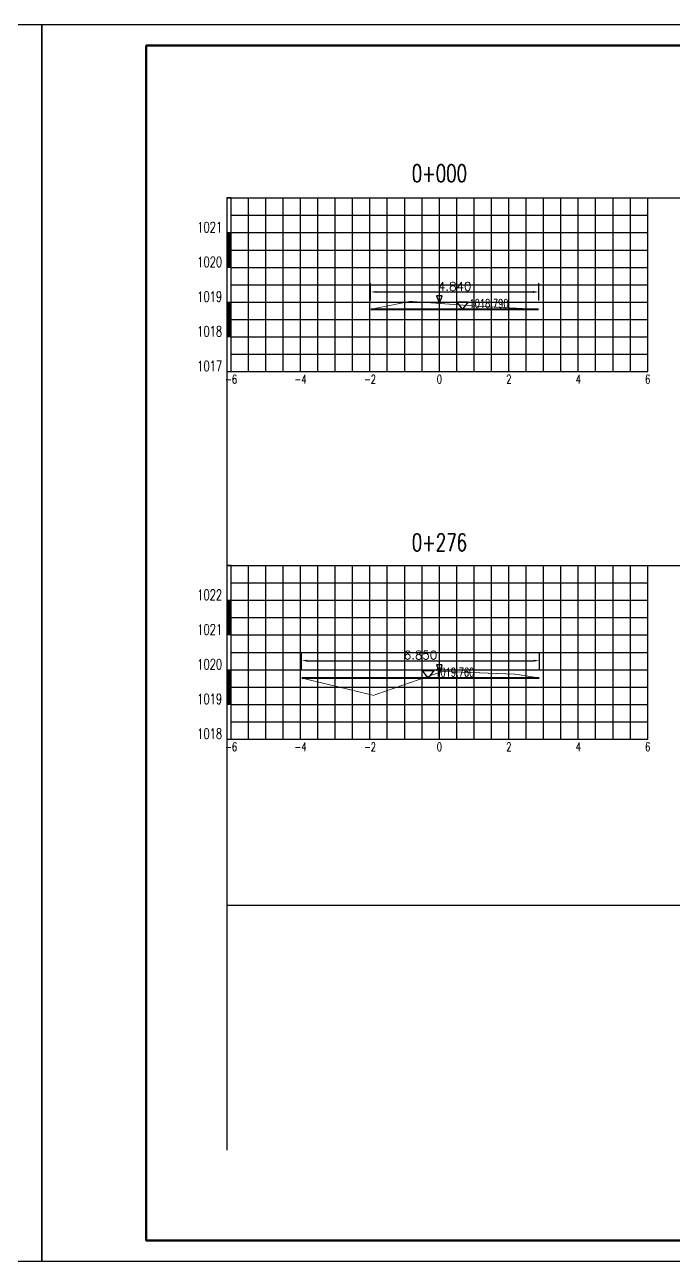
# Model space of a CAD drawing. Extents: x 695776 to 1250176, y 4443437 to 9025597.
# Drawn here: x 1101870 to 1120547, y 4482840 to 4518480 of the extents above; entities that cross this region are included whole.
import ezdxf
from ezdxf.enums import TextEntityAlignment as Align

# ---------------------------------------------------------------- set-up
doc = ezdxf.new("R2010")
doc.units = 0
doc.header["$LTSCALE"] = 0.5
doc.header["$PDSIZE"] = 0.2
doc.linetypes.add('ACAD_ISO07W100', pattern=[3.5, 0.5, -3])
doc.linetypes.add('CENTER2', pattern=[28.575, 19.05, -3.175, 3.175, -3.175])
doc.layers.get('0').update_dxf_attribs({"linetype": 'CONTINUOUS'})
doc.layers.get('Defpoints').update_dxf_attribs({"linetype": 'CONTINUOUS'})
for name, color, linetype in [('KEDU', 7, 'CONTINUOUS'), ('MIGE', 4, 'ACAD_ISO07W100'), ('MIGE1', 11, 'CONTINUOUS'), ('SANJIAO', 212, 'CONTINUOUS'), ('SHEJI', 1, 'CONTINUOUS'), ('YUANSHI', 2, 'CONTINUOUS'), ('YUANSHI1', 73, 'CONTINUOUS'), ('ZHOUXIAN', 20, 'CENTER2'), ('图框', 7, 'CONTINUOUS'), ('辅助线', 3, 'CONTINUOUS')]:
    doc.layers.add(name, color=color, linetype=linetype)
doc.styles.get("Standard").update_dxf_attribs({"font": 'rs.shx', "bigfont": 'hztxt.shx'})
doc.dimstyles.get("Standard").update_dxf_attribs({"dimtxt": 0.18, "dimasz": 0.18, "dimexe": 0.18, "dimexo": 0.0625, "dimgap": 0.09, "dimtad": 0, "dimtih": 1, "dimtoh": 1, "dimdec": 4, "dimzin": 0, "dimdsep": 46, "dimtxsty": 'Standard', "dimcen": 0.09, "dimadec": 0, "dimazin": 0, "dimtfac": 1, "dimtdec": 4, "dimtofl": 0, "dimtmove": 0, "dimatfit": 3, "dimfxl": 0, "dimtolj": 1, "dimtzin": 0, "dimarcsym": 0})

# ---------------------------------------------------------------- blocks, each defined once
blk = doc.blocks.new('zhunghao')
blk.add_lwpolyline([(0, 0), (0.33, 0.86), (-0.33, 0.86), (0, 0)])
blk = doc.blocks.new('ele_sym08')
blk.add_line((0, 0), (5.6, 0))
blk.add_lwpolyline([(0.9, 0), (0.25, 0.86), (1.55, 0.86), (0.9, 0)])
at = {"width": 0.7}
blk.add_attdef('ELEVAT', (1.7, 0.18), '', height=1, dxfattribs=at)
blk = doc.blocks.new('*D863')
at = {"color": 0, "lineweight": -2}
for p, q in [((1111832, 4510528), (1111832, 4511028)), ((1116672, 4510528), (1116672, 4511028)), ((1111995, 4510778), (1116510, 4510778))]:
    blk.add_line(p, q, dxfattribs=at)
at = {"color": 0}
for points in [[(1111995, 4510805), (1111995, 4510751), (1111832, 4510778)], [(1116510, 4510805), (1116510, 4510751), (1116672, 4510778)]]:
    blk.add_solid(points, dxfattribs=at)
at = {"layer": 'Defpoints', "color": 0}
for p in [(1116672, 4510778), (1111832, 4510278), (1116672, 4510278)]:
    blk.add_point(p, dxfattribs=at)
at = {"color": 0, "insert": (1114252, 4510940), "char_height": 250, "attachment_point": 5}
blk.add_mtext('\\A1;4.840', dxfattribs=at)
blk = doc.blocks.new('bc1_100')
blk.add_lwpolyline([(0.064, 1), (-0.063, 1), (-0.063, 0), (0.064, 0)], close=True)
at = {"width": 0.7}
blk.add_attdef('BC', text='', height=0.3, dxfattribs=at).set_placement((-0.193, 0.007), align=Align.RIGHT)
blk = doc.blocks.new('bc0_100')
for p, q in [((-0.063, 1), (-0.063, 0)), ((0.063, 0), (0.063, 1))]:
    blk.add_line(p, q)
at = {"const_width": 0.126}
blk.add_lwpolyline([(0, 1), (0, 0)], dxfattribs=at)
at = {"width": 0.7}
blk.add_attdef('BC', text='', height=0.3, dxfattribs=at).set_placement((-0.193, 0.007), align=Align.RIGHT)
blk = doc.blocks.new('*D857')
at = {"color": 0, "lineweight": -2}
for p, q in [((1109842, 4499901), (1109842, 4500401)), ((1116692, 4499901), (1116692, 4500401)), ((1110005, 4500151), (1116530, 4500151))]:
    blk.add_line(p, q, dxfattribs=at)
at = {"color": 0}
for points in [[(1110005, 4500178), (1110005, 4500124), (1109842, 4500151)], [(1116530, 4500178), (1116530, 4500124), (1116692, 4500151)]]:
    blk.add_solid(points, dxfattribs=at)
at = {"layer": 'Defpoints', "color": 0}
for p in [(1116692, 4500151), (1109842, 4499651), (1116692, 4499651)]:
    blk.add_point(p, dxfattribs=at)
at = {"color": 0, "insert": (1113267, 4500314), "char_height": 250, "attachment_point": 5}
blk.add_mtext('\\A1;6.850', dxfattribs=at)

msp = doc.modelspace()

# ---------------------------------------------------------------- linework, layer by layer
at = {"layer": 'MIGE', "linetype": 'Continuous'}
for p, q in [((1108312.3113, 4508487.6428), (1108312.3113, 4513487.6428)), ((1109312.3113, 4508487.6428), (1109312.3113, 4513487.6428)), ((1110312.3113, 4508487.6428), (1110312.3113, 4513487.6428)), ((1111312.3113, 4508487.6428), (1111312.3113, 4513487.6428)), ((1112312.3113, 4508487.6428), (1112312.3113, 4513487.6428)), ((1113312.3113, 4508487.6428), (1113312.3113, 4513487.6428)), ((1114312.3113, 4508487.6428), (1114312.3113, 4513487.6428)), ((1115312.3113, 4508487.6428), (1115312.3113, 4513487.6428)), ((1116312.3113, 4508487.6428), (1116312.3113, 4513487.6428)), ((1117312.3113, 4508487.6428), (1117312.3113, 4513487.6428)), ((1118312.3113, 4508487.6428), (1118312.3113, 4513487.6428)), ((1119312.3113, 4508487.6428), (1119312.3113, 4513487.6428)), ((1107812.3113, 4512987.6428), (1119812.3113, 4512987.6428)), ((1107812.3113, 4511987.6428), (1119812.3113, 4511987.6428)), ((1107812.3113, 4510987.6428), (1119812.3113, 4510987.6428)), ((1107812.3113, 4509987.6428), (1119812.3113, 4509987.6428)), ((1107812.3113, 4508987.6428), (1119812.3113, 4508987.6428)), ((1108312.3113, 4497891.3781), (1108312.3113, 4502891.3781)), ((1109312.3113, 4497891.3781), (1109312.3113, 4502891.3781)), ((1110312.3113, 4497891.3781), (1110312.3113, 4502891.3781)), ((1111312.3113, 4497891.3781), (1111312.3113, 4502891.3781)), ((1112312.3113, 4497891.3781), (1112312.3113, 4502891.3781)), ((1113312.3113, 4497891.3781), (1113312.3113, 4502891.3781)), ((1114312.3113, 4497891.3781), (1114312.3113, 4502891.3781)), ((1115312.3113, 4497891.3781), (1115312.3113, 4502891.3781)), ((1116312.3113, 4497891.3781), (1116312.3113, 4502891.3781)), ((1117312.3113, 4497891.3781), (1117312.3113, 4502891.3781)), ((1118312.3113, 4497891.3781), (1118312.3113, 4502891.3781)), ((1119312.3113, 4497891.3781), (1119312.3113, 4502891.3781)), ((1107812.3113, 4502391.3781), (1119812.3113, 4502391.3781)), ((1107812.3113, 4501391.3781), (1119812.3113, 4501391.3781)), ((1107812.3113, 4500391.3781), (1119812.3113, 4500391.3781)), ((1107812.3113, 4499391.3781), (1119812.3113, 4499391.3781)), ((1107812.3113, 4498391.3781), (1119812.3113, 4498391.3781))]:
    msp.add_line(p, q, dxfattribs=at)
at = {"layer": 'MIGE1'}
for p, q in [((1107812.3113, 4513487.6428), (1119812.3113, 4513487.6428)), ((1107812.3113, 4508487.6428), (1107812.3113, 4513487.6428)), ((1108812.3113, 4508487.6428), (1108812.3113, 4513487.6428)), ((1109812.3113, 4508487.6428), (1109812.3113, 4513487.6428)), ((1110812.3113, 4508487.6428), (1110812.3113, 4513487.6428)), ((1111812.3113, 4508487.6428), (1111812.3113, 4513487.6428)), ((1112812.3113, 4508487.6428), (1112812.3113, 4513487.6428)), ((1113812.3113, 4508487.6428), (1113812.3113, 4513487.6428)), ((1114812.3113, 4508487.6428), (1114812.3113, 4513487.6428)), ((1115812.3113, 4508487.6428), (1115812.3113, 4513487.6428)), ((1116812.3113, 4508487.6428), (1116812.3113, 4513487.6428)), ((1117812.3113, 4508487.6428), (1117812.3113, 4513487.6428)), ((1118812.3113, 4508487.6428), (1118812.3113, 4513487.6428)), ((1119812.3113, 4508487.6428), (1119812.3113, 4513487.6428)), ((1107812.3113, 4512487.6428), (1119812.3113, 4512487.6428)), ((1107812.3113, 4511487.6428), (1119812.3113, 4511487.6428)), ((1107812.3113, 4510487.6428), (1119812.3113, 4510487.6428)), ((1107812.3113, 4509487.6428), (1119812.3113, 4509487.6428)), ((1107812.3113, 4508487.6428), (1119812.3113, 4508487.6428)), ((1107812.3113, 4502891.3781), (1119812.3113, 4502891.3781)), ((1107812.3113, 4497891.3781), (1107812.3113, 4502891.3781)), ((1108812.3113, 4497891.3781), (1108812.3113, 4502891.3781)), ((1109812.3113, 4497891.3781), (1109812.3113, 4502891.3781)), ((1110812.3113, 4497891.3781), (1110812.3113, 4502891.3781)), ((1111812.3113, 4497891.3781), (1111812.3113, 4502891.3781)), ((1112812.3113, 4497891.3781), (1112812.3113, 4502891.3781)), ((1113812.3113, 4497891.3781), (1113812.3113, 4502891.3781)), ((1114812.3113, 4497891.3781), (1114812.3113, 4502891.3781)), ((1115812.3113, 4497891.3781), (1115812.3113, 4502891.3781)), ((1116812.3113, 4497891.3781), (1116812.3113, 4502891.3781)), ((1117812.3113, 4497891.3781), (1117812.3113, 4502891.3781)), ((1118812.3113, 4497891.3781), (1118812.3113, 4502891.3781)), ((1119812.3113, 4497891.3781), (1119812.3113, 4502891.3781)), ((1107812.3113, 4501891.3781), (1119812.3113, 4501891.3781)), ((1107812.3113, 4500891.3781), (1119812.3113, 4500891.3781)), ((1107812.3113, 4499891.3781), (1119812.3113, 4499891.3781)), ((1107812.3113, 4498891.3781), (1119812.3113, 4498891.3781)), ((1107812.3113, 4497891.3781), (1119812.3113, 4497891.3781))]:
    msp.add_line(p, q, dxfattribs=at)
at = {"layer": 'SHEJI', "const_width": 50}
for points in [[(1111832.3113, 4510277.6428), (1113812.3113, 4510277.6428), (1116672.3113, 4510277.6428)], [(1109842.3113, 4499651.3781), (1113351.7053, 4499651.3781), (1113812.3113, 4499651.3781), (1116692.3113, 4499651.3781)]]:
    msp.add_lwpolyline(points, dxfattribs=at)
at = {"layer": 'YUANSHI', "const_width": 20}
for points in [[(1111832.3113, 4510277.6428), (1112972.3113, 4510507.6428), (1113812.3113, 4510447.6428), (1114912.3113, 4510367.6428), (1116672.3113, 4510277.6428)], [(1113351.7053, 4499651.3781), (1113812.3113, 4499811.3781), (1113892.3113, 4499841.3781), (1116002.3113, 4499761.3781), (1116692.3113, 4499651.3781)]]:
    msp.add_lwpolyline(points, dxfattribs=at)
at = {"layer": 'YUANSHI1', "const_width": 20}
msp.add_lwpolyline([(1109842.3113, 4499651.3781), (1111912.3113, 4499151.3781), (1113351.7053, 4499651.3781)], dxfattribs=at)
at = {"layer": 'ZHOUXIAN'}
for p, q in [((1113812.3113, 4509777.6428), (1113812.3113, 4511007.6428)), ((1113812.3113, 4498651.3781), (1113812.3113, 4500341.3781))]:
    msp.add_line(p, q, dxfattribs=at)
at = {"layer": '图框', "linetype": 'Continuous', "lineweight": -2, "flags": 128}
for points in [[(1051964.2804, 4518480.4621), (1051964.2804, 4482840.4621), (1102364.2804, 4482840.4621), (1102364.2804, 4518480.4621), (1051964.2804, 4518480.4621)], [(1102364.2709, 4518480.463), (1102364.2709, 4482840.463), (1152764.2709, 4482840.463), (1152764.2709, 4518480.463), (1102364.2709, 4518480.463)]]:
    msp.add_lwpolyline(points, dxfattribs=at)
at = {"layer": '图框', "linetype": 'Continuous', "lineweight": 60, "flags": 128}
msp.add_lwpolyline([(1105364.2709, 4517880.463), (1152164.2709, 4517880.463), (1152164.2709, 4483440.463), (1105364.2709, 4483440.463), (1105364.2709, 4517880.463)], dxfattribs=at)
at = {"layer": '辅助线'}
for points in [[(1107686.1158, 4513487.6428), (1150551.6289, 4513487.6428)], [(1107686.1158, 4513487.6428), (1107686.1158, 4486044.5699)], [(1107686.1158, 4502891.3781), (1150141.4574, 4502891.3781)], [(1107686.1158, 4493105.0944), (1149691.4374, 4493105.0944)]]:
    msp.add_lwpolyline(points, dxfattribs=at)

# ---------------------------------------------------------------- block references
at = {"xscale": 250, "yscale": 250, "zscale": 250}
for p, values in [((1114252.3113, 4510277.6428), {'ELEVAT': '1018.790'}), ((1113267.3113, 4499651.3781), {'ELEVAT': '1019.760'})]:
    msp.add_blockref('ele_sym08', p, dxfattribs=at).add_auto_attribs(values)
at = {"layer": 'KEDU', "xscale": 1000, "yscale": 1000, "zscale": 1000}
for name, p, values in [('bc1_100', (1107749.0633, 4512487.6428), {'BC': '1021'}), ('bc0_100', (1107749.0633, 4511487.6428), {'BC': '1020'}), ('bc1_100', (1107749.0633, 4510487.6428), {'BC': '1019'}), ('bc0_100', (1107749.0633, 4509487.6428), {'BC': '1018'}), ('bc1_100', (1107749.0633, 4508487.6428), {'BC': '1017'}), ('bc1_100', (1107749.0633, 4501891.3781), {'BC': '1022'}), ('bc0_100', (1107749.0633, 4500891.3781), {'BC': '1021'}), ('bc1_100', (1107749.0633, 4499891.3781), {'BC': '1020'}), ('bc0_100', (1107749.0633, 4498891.3781), {'BC': '1019'}), ('bc1_100', (1107749.0633, 4497891.3781), {'BC': '1018'})]:
    msp.add_blockref(name, p, dxfattribs=at).add_auto_attribs(values)
at = {"layer": 'SANJIAO', "xscale": 250, "yscale": 250, "zscale": 250}
for p in [(1113812.3113, 4510447.6428), (1113812.3113, 4499811.3781)]:
    msp.add_blockref('zhunghao', p, dxfattribs=at)

# ---------------------------------------------------------------- texts
at = {"width": 0.7}
for s, p in [('0+000', (1113812.3113, 4513947.6428)), ('0+276', (1113812.3113, 4503311.3781))]:
    msp.add_text(s, height=500, dxfattribs=at).set_placement(p, align=Align.CENTER)
at = {"layer": 'KEDU', "width": 0.7}
for s, p in [('-6', (1107812.3113, 4508137.6428)), ('-4', (1109812.3113, 4508137.6428)), ('-2', (1111812.3113, 4508137.6428)), ('0', (1113812.3113, 4508137.6428)), ('0', (1113812.3113, 4508137.6428)), ('2', (1115812.3113, 4508137.6428)), ('4', (1117812.3113, 4508137.6428)), ('6', (1119812.3113, 4508137.6428)), ('-6', (1107812.3113, 4497541.3781)), ('-4', (1109812.3113, 4497541.3781)), ('-2', (1111812.3113, 4497541.3781)), ('0', (1113812.3113, 4497541.3781)), ('0', (1113812.3113, 4497541.3781)), ('2', (1115812.3113, 4497541.3781)), ('4', (1117812.3113, 4497541.3781)), ('6', (1119812.3113, 4497541.3781))]:
    msp.add_text(s, height=250, dxfattribs=at).set_placement(p, align=Align.CENTER)

# ---------------------------------------------------------------- dimensions: what is measured, and where the dimension line sits
for base, p1, p2, picture, middle in [((1116672.3113, 4510777.6428), (1111832.3113, 4510277.6428), (1116672.3113, 4510277.6428), '*D863', (1114252.3113, 4510940.1428)), ((1116692.3113, 4500151.3781), (1109842.3113, 4499651.3781), (1116692.3113, 4499651.3781), '*D857', (1113267.3113, 4500313.8781))]:
    dim = msp.add_linear_dim(base=base, p1=p1, p2=p2, dimstyle='Standard', override={"dimtxt": 250, "dimasz": 162.5, "dimexe": 250, "dimexo": 250, "dimgap": 37.5, "dimtad": 1, "dimtih": 0, "dimtoh": 0, "dimdec": 3, "dimlfac": 0.001})
    dim.commit()
    dim.dimension.update_dxf_attribs({"geometry": picture, "text_midpoint": middle})

doc.saveas('drawing.dxf')
